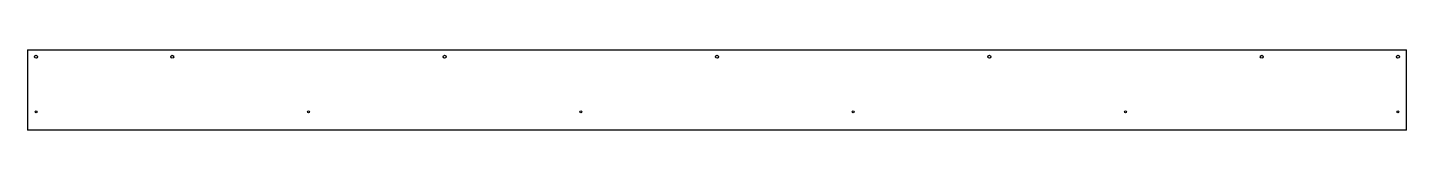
# Model space of a CAD drawing. Header units: millimetres. Extents: x 0 to 2941, y 0 to 171.
import ezdxf

# ---------------------------------------------------------------- set-up
doc = ezdxf.new("R2010")
doc.units = ezdxf.units.MM

msp = doc.modelspace()

# ---------------------------------------------------------------- linework, layer by layer
at = {"color": 7, "linetype": 'Continuous', "lineweight": 25}
for p, q in [((0, 171), (0, 0)), ((0, 171), (2941, 171)), ((2941, 0), (2941, 171)), ((2941, 0), (0, 0))]:
    msp.add_line(p, q, dxfattribs=at)
for centre, radius in [((18, 156), 3.25), ((308.5, 156), 3.25), ((889.5, 156), 3.25), ((1470.5, 156), 3.25), ((2051.5, 156), 3.25), ((2632.5, 156), 3.25), ((2923, 156), 3.25), ((18, 39), 2), ((599, 39), 2), ((1180, 39), 2), ((1761, 39), 2), ((2342, 39), 2), ((2923, 39), 2)]:
    msp.add_circle(centre, radius, dxfattribs=at)

doc.saveas('drawing.dxf')
